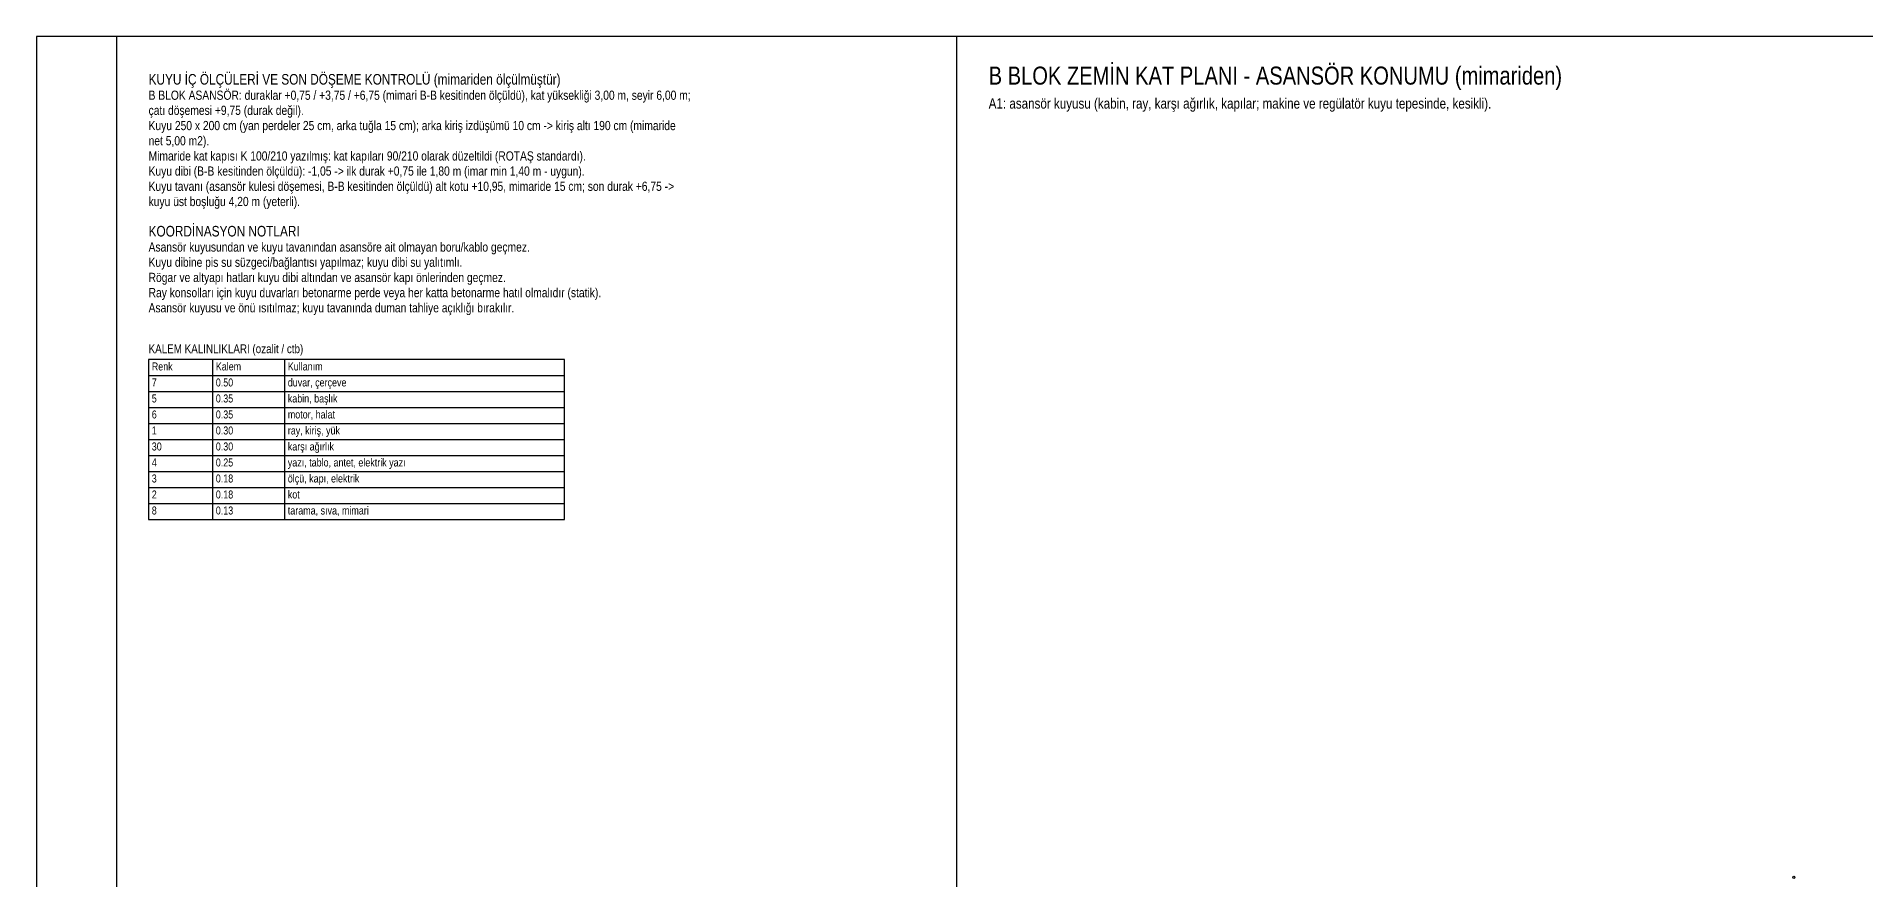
# Model space of a CAD drawing. Header units: centimetres. Extents: x 0 to 13208, y -30 to 2970.
# Drawn here: x 0 to 2286, y 1917 to 2970 of the extents above; entities that cross this region are included whole.
import ezdxf

# ---------------------------------------------------------------- set-up
doc = ezdxf.new("R2010")
doc.units = ezdxf.units.CM
for name, color, linetype in [('SCOTT-BASLIK', 5, 'CONTINUOUS'), ('SCOTT-CERCEVE', 7, 'CONTINUOUS'), ('SCOTT-MIMARI', 8, 'CONTINUOUS'), ('SCOTT-TABLO', 4, 'CONTINUOUS'), ('SCOTT-YAZI', 4, 'CONTINUOUS')]:
    doc.layers.add(name, color=color, linetype=linetype)
doc.styles.get("Standard").update_dxf_attribs({"font": 'arial.ttf', "width": 0.8})

msp = doc.modelspace()

# ---------------------------------------------------------------- linework, layer by layer
at = {"layer": 'SCOTT-CERCEVE'}
msp.add_line((1150, 0), (1150, 2970), dxfattribs=at)
for points in [[(0, 0), (13207.9, 0), (13207.9, 2970), (0, 2970)], [(100, 0), (13182.9, 0), (13182.9, 2970), (100, 2970)]]:
    msp.add_lwpolyline(points, close=True, dxfattribs=at)
at = {"layer": 'SCOTT-MIMARI'}
msp.add_circle((2196.4, 1919.4), 1.31, dxfattribs=at)
at = {"layer": 'SCOTT-TABLO'}
for p, q in [((220, 2566.4), (220, 2366.4)), ((310, 2566.4), (310, 2366.4)), ((140, 2546.4), (660, 2546.4)), ((140, 2526.4), (660, 2526.4)), ((140, 2506.4), (660, 2506.4)), ((140, 2486.4), (660, 2486.4)), ((140, 2466.4), (660, 2466.4)), ((140, 2446.4), (660, 2446.4)), ((140, 2426.4), (660, 2426.4)), ((140, 2406.4), (660, 2406.4)), ((140, 2386.4), (660, 2386.4))]:
    msp.add_line(p, q, dxfattribs=at)
msp.add_lwpolyline([(140, 2366.4), (660, 2366.4), (660, 2566.4), (140, 2566.4)], close=True, dxfattribs=at)

# ---------------------------------------------------------------- texts
at = {"layer": 'SCOTT-BASLIK', "width": 0.8}
for s, height, p in [('KUYU İÇ ÖLÇÜLERİ VE SON DÖŞEME KONTROLÜ (mimariden ölçülmüştür)', 13.225, (140, 2910)), ('B BLOK ZEMİN KAT PLANI - ASANSÖR KONUMU (mimariden)', 22.5, (1190, 2910)), ('KOORDİNASYON NOTLARI', 13.225, (140, 2720.2)), ('KALEM KALINLIKLARI (ozalit / ctb)', 11, (140, 2574.4)), ('Renk', 10, (144, 2552.8)), ('Kalem', 10, (224, 2552.8)), ('Kullanım', 10, (314, 2552.8))]:
    msp.add_text(s, height=height, dxfattribs=at).set_placement(p)
at = {"layer": 'SCOTT-TABLO', "width": 0.8}
for s, p in [('7', (144, 2532.8)), ('0.50', (224, 2532.8)), ('duvar, çerçeve', (314, 2532.8)), ('5', (144, 2512.8)), ('0.35', (224, 2512.8)), ('kabin, başlık', (314, 2512.8)), ('6', (144, 2492.8)), ('0.35', (224, 2492.8)), ('motor, halat', (314, 2492.8)), ('1', (144, 2472.8)), ('0.30', (224, 2472.8)), ('ray, kiriş, yük', (314, 2472.8)), ('30', (144, 2452.8)), ('0.30', (224, 2452.8)), ('karşı ağırlık', (314, 2452.8)), ('4', (144, 2432.8)), ('3', (144, 2412.8)), ('0.25', (224, 2432.8)), ('0.18', (224, 2412.8)), ('yazı, tablo, antet, elektrik yazı', (314, 2432.8)), ('ölçü, kapı, elektrik', (314, 2412.8)), ('2', (144, 2392.8)), ('0.18', (224, 2392.8)), ('kot', (314, 2392.8)), ('8', (144, 2372.8)), ('0.13', (224, 2372.8)), ('tarama, sıva, mimari', (314, 2372.8))]:
    msp.add_text(s, height=10, dxfattribs=at).set_placement(p)
at = {"layer": 'SCOTT-YAZI', "width": 0.8}
for s, height, p in [('B BLOK ASANSÖR: duraklar +0,75 / +3,75 / +6,75 (mimari B-B kesitinden ölçüldü), kat yüksekliği 3,00 m, seyir 6,00 m;', 11.5, (140, 2891)), ('çatı döşemesi +9,75 (durak değil).', 11.5, (140, 2872.1)), ('A1: asansör kuyusu (kabin, ray, karşı ağırlık, kapılar; makine ve regülatör kuyu tepesinde, kesikli).', 13, (1190, 2880)), ('Kuyu 250 x 200 cm (yan perdeler 25 cm, arka tuğla 15 cm); arka kiriş izdüşümü 10 cm -> kiriş altı 190 cm (mimaride', 11.5, (140, 2853.1)), ('net 5,00 m2).', 11.5, (140, 2834.1)), ('Mimaride kat kapısı K 100/210 yazılmış: kat kapıları 90/210 olarak düzeltildi (ROTAŞ standardı).', 11.5, (140, 2815.1)), ('Kuyu dibi (B-B kesitinden ölçüldü): -1,05 -> ilk durak +0,75 ile 1,80 m (imar min 1,40 m - uygun).', 11.5, (140, 2796.2)), ('Kuyu tavanı (asansör kulesi döşemesi, B-B kesitinden ölçüldü) alt kotu +10,95, mimaride 15 cm; son durak +6,75 ->', 11.5, (140, 2777.2)), ('kuyu üst boşluğu 4,20 m (yeterli).', 11.5, (140, 2758.2)), ('Asansör kuyusundan ve kuyu tavanından asansöre ait olmayan boru/kablo geçmez.', 11.5, (140, 2701.3)), ('Kuyu dibine pis su süzgeci/bağlantısı yapılmaz; kuyu dibi su yalıtımlı.', 11.5, (140, 2682.3)), ('Rögar ve altyapı hatları kuyu dibi altından ve asansör kapı önlerinden geçmez.', 11.5, (140, 2663.3)), ('Ray konsolları için kuyu duvarları betonarme perde veya her katta betonarme hatıl olmalıdır (statik).', 11.5, (140, 2644.3)), ('Asansör kuyusu ve önü ısıtılmaz; kuyu tavanında duman tahliye açıklığı bırakılır.', 11.5, (140, 2625.4))]:
    msp.add_text(s, height=height, dxfattribs=at).set_placement(p)

doc.saveas('drawing.dxf')
